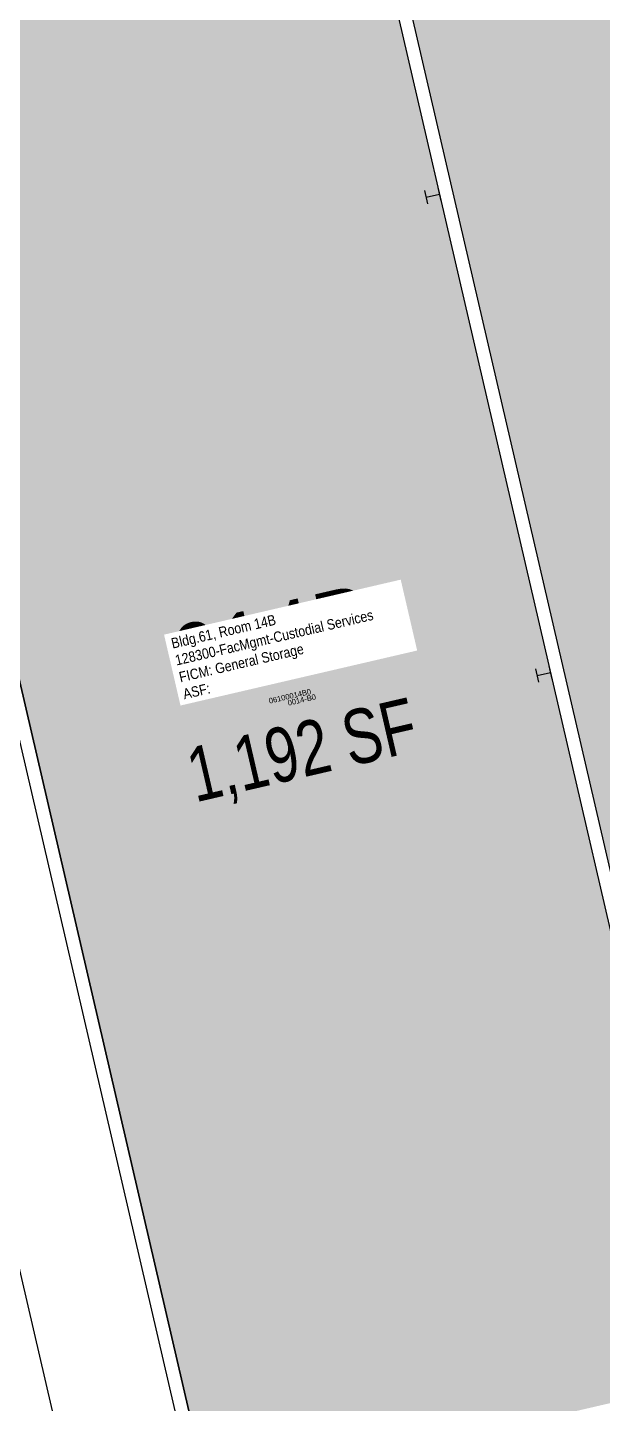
# Model space of a CAD drawing. Header units: inches. Extents: x 69199117 to 69200699, y 27664316 to 27667609.
# Drawn here: x 69199609 to 69199862, y 27665325 to 27665930 of the extents above; entities that cross this region are included whole.
import ezdxf
from ezdxf.enums import TextEntityAlignment as Align

# ---------------------------------------------------------------- set-up
doc = ezdxf.new("R2010")
doc.units = ezdxf.units.IN
doc.header["$LTSCALE"] = 10
doc.header["$MEASUREMENT"] = 0
for name, color, linetype in [('A-COLS', 5, 'CONTINUOUS'), ('A-FLOR', 3, 'CONTINUOUS'), ('A-IDEN-RNUM', 7, 'CONTINUOUS'), ('A-IDEN-SNUM', 4, 'CONTINUOUS'), ('A-IDEN-VNUM', 4, 'CONTINUOUS'), ('A-WALL', 5, 'CONTINUOUS'), ('AREA-TEXT', 3, 'CONTINUOUS'), ('Rooms-Category-Color', 7, 'CONTINUOUS'), ('Rooms-College-Color', 7, 'CONTINUOUS'), ('Rooms-Department-Color', 7, 'CONTINUOUS'), ('Rooms-Division-Color', 7, 'CONTINUOUS'), ('Rooms-Information', 7, 'CONTINUOUS')]:
    doc.layers.add(name, color=color, linetype=linetype)
doc.styles.add('CP_AREA', font='arial.ttf', dxfattribs={"height": 15})
doc.styles.add('CP_ROOMVNUMBER', font='arial.ttf', dxfattribs={"width": 0.85, "height": 0.075})
doc.styles.get("Standard").update_dxf_attribs({"font": 'arial.ttf'})

msp = doc.modelspace()

# ---------------------------------------------------------------- hatches: boundary and pattern name
at = {"layer": 'Rooms-Category-Color', "true_color": 0xadadad}
msp.add_hatch(color=253, dxfattribs=at).paths.add_polyline_path([(69199660.4, 27666583.16), (69199657.17, 27666597.08), (69199719.49, 27666611.55), (69200010.35, 27665358.87), (69199948.01, 27665344.39), (69199944.96, 27665357.5), (69199913.79, 27665350.26), (69199629.21, 27666575.92)])
at = {"layer": 'Rooms-Category-Color', "true_color": 0xe3c5e1}
msp.add_hatch(color=254, dxfattribs=at).paths.add_polyline_path([(69199518.56, 27666015.66), (69199741.14, 27666067.34), (69199910.99, 27665335.8), (69199688.41, 27665284.12)])
at = {"layer": 'Rooms-College-Color', "true_color": 0xadadad}
for points in [[(69199660.4, 27666583.16), (69199657.17, 27666597.08), (69199719.49, 27666611.55), (69200010.35, 27665358.87), (69199948.01, 27665344.39), (69199944.96, 27665357.5), (69199913.79, 27665350.26), (69199629.21, 27666575.92)], [(69199518.56, 27666015.66), (69199741.14, 27666067.34), (69199910.99, 27665335.8), (69199688.41, 27665284.12)]]:
    msp.add_hatch(color=253, dxfattribs=at).paths.add_polyline_path(points)
at = {"layer": 'Rooms-Department-Color', "true_color": 0xacacac}
msp.add_hatch(color=253, dxfattribs=at).paths.add_polyline_path([(69199660.4, 27666583.16), (69199657.17, 27666597.08), (69199719.49, 27666611.55), (69200010.35, 27665358.87), (69199948.01, 27665344.39), (69199944.96, 27665357.5), (69199913.79, 27665350.26), (69199629.21, 27666575.92)])
at = {"layer": 'Rooms-Department-Color', "true_color": 0x80bc67}
msp.add_hatch(color=83, dxfattribs=at).paths.add_polyline_path([(69199518.56, 27666015.66), (69199741.14, 27666067.34), (69199910.99, 27665335.8), (69199688.41, 27665284.12)])
at = {"layer": 'Rooms-Division-Color', "true_color": 0xadadad}
msp.add_hatch(color=253, dxfattribs=at).paths.add_polyline_path([(69199660.4, 27666583.16), (69199657.17, 27666597.08), (69199719.49, 27666611.55), (69200010.35, 27665358.87), (69199948.01, 27665344.39), (69199944.96, 27665357.5), (69199913.79, 27665350.26), (69199629.21, 27666575.92)])
at = {"layer": 'Rooms-Division-Color', "true_color": 0x80bc67}
msp.add_hatch(color=83, dxfattribs=at).paths.add_polyline_path([(69199518.56, 27666015.66), (69199741.14, 27666067.34), (69199910.99, 27665335.8), (69199688.41, 27665284.12)])

# ---------------------------------------------------------------- linework, layer by layer
at = {"layer": 'A-COLS'}
for p, q in [((69199783.47, 27665858.5), (69199784.82, 27665852.66)), ((69199789.31, 27665859.86), (69199790.67, 27665854.01)), ((69199784.14, 27665855.58), (69199789.99, 27665856.94)), ((69199832.32, 27665648.1), (69199833.68, 27665642.25)), ((69199838.16, 27665649.46), (69199839.52, 27665643.61)), ((69199833, 27665645.18), (69199838.84, 27665646.53))]:
    msp.add_line(p, q, dxfattribs=at)
at = {"layer": 'A-FLOR'}
msp.add_line((69199853.07, 27664316.28), (69199118.93, 27667478.17), dxfattribs=at)
at = {"layer": 'A-WALL'}
for p, q in [((69199170.07, 27667490.05), (69199708.8, 27665169.77)), ((69199175.91, 27667491.4), (69199714.65, 27665171.12)), ((69199714.65, 27665171.12), (69199175.91, 27667491.4)), ((69199622.69, 27666577.49), (69199908.63, 27665345.98)), ((69199913.79, 27665350.26), (69199629.21, 27666575.92))]:
    msp.add_line(p, q, dxfattribs=at)

# ---------------------------------------------------------------- texts
at = {"layer": 'A-IDEN-RNUM'}
msp.add_text('0014-B0', height=2.4, rotation=13.07167, dxfattribs=at).set_placement((69199729.39, 27665634.51), align=Align.MIDDLE_CENTER)
at = {"layer": 'A-IDEN-SNUM'}
msp.add_text('06100014B0', height=2.4, rotation=13.07167, dxfattribs=at).set_placement((69199724.17, 27665636.13), align=Align.MIDDLE_CENTER)
at = {"layer": 'A-IDEN-VNUM', "style": 'CP_ROOMVNUMBER', "width": 0.85}
msp.add_text('014B', height=32, rotation=13.07167, dxfattribs=at).set_placement((69199717.33, 27665660.3), align=Align.MIDDLE_CENTER)
at = {"layer": 'AREA-TEXT', "style": 'CP_AREA', "width": 0.75}
msp.add_text('1,192 SF', height=24, rotation=13.07167, dxfattribs=at).set_placement((69199729.49, 27665612.56), align=Align.MIDDLE_CENTER)

# ---------------------------------------------------------------- next in the draw order: texts
at = {"layer": 'Rooms-Information', "insert": (69199677.73, 27665634.68), "char_height": 4.5714, "width": 102.4, "attachment_point": 7, "rotation": 13.07167, "style": 'CP_ROOMVNUMBER', "bg_fill": 3, "box_fill_scale": 1.5, "bg_fill_color": 256, "bg_fill_true_color": 13158600, "bg_fill_transparency": 0}
msp.add_mtext('Bldg.61, Room 14B^M^J128300-FacMgmt-Custodial Services^M^JFICM: General Storage^M^JASF: ', dxfattribs=at)

doc.saveas('drawing.dxf')
